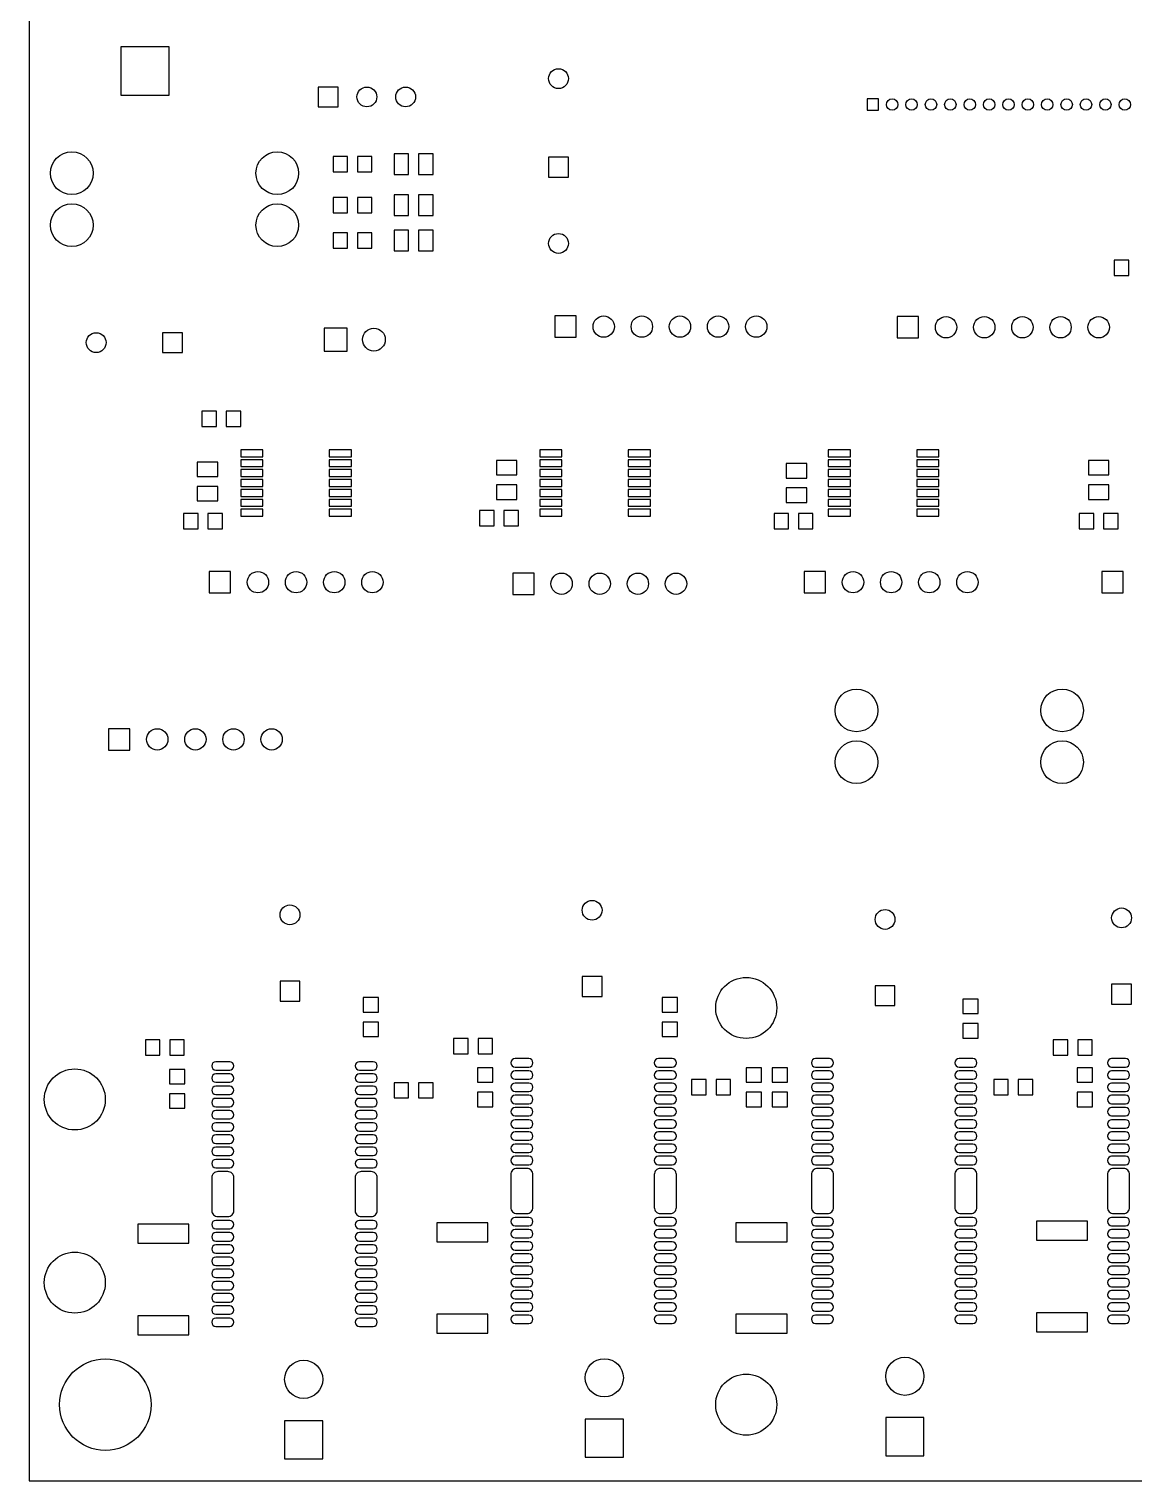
# Model space of a CAD drawing. Header units: millimetres. Extents: x 0 to 150, y 0 to 195.
# Drawn here: x 0 to 72.4, y 0 to 95.2 of the extents above; entities that cross this region are included whole.
import ezdxf

# ---------------------------------------------------------------- set-up
doc = ezdxf.new("R2010")
doc.units = ezdxf.units.MM

msp = doc.modelspace()

# ---------------------------------------------------------------- linework, layer by layer
at = {"color": 7, "linetype": 'Continuous', "lineweight": 25}
for p, q in [((0, 195), (0, 0)), ((6.025, 93.975), (6.025, 90.825)), ((9.175, 93.975), (6.025, 93.975)), ((9.175, 90.825), (9.175, 93.975)), ((18.95, 91.35), (18.95, 90.05)), ((20.25, 91.35), (18.95, 91.35)), ((20.25, 90.05), (20.25, 91.35)), ((6.025, 90.825), (9.175, 90.825)), ((54.925, 90.575), (54.925, 89.825)), ((55.675, 90.575), (54.925, 90.575)), ((55.675, 89.825), (55.675, 90.575)), ((18.95, 90.05), (20.25, 90.05)), ((54.925, 89.825), (55.675, 89.825)), ((19.925, 86.8), (19.925, 85.8)), ((20.875, 86.8), (19.925, 86.8)), ((20.875, 85.8), (20.875, 86.8)), ((21.525, 86.8), (21.525, 85.8)), ((22.475, 86.8), (21.525, 86.8)), ((22.475, 85.8), (22.475, 86.8)), ((23.925, 86.975), (23.925, 85.625)), ((24.875, 86.975), (23.925, 86.975)), ((24.875, 85.625), (24.875, 86.975)), ((25.525, 86.975), (25.525, 85.625)), ((26.475, 86.975), (25.525, 86.975)), ((26.475, 85.625), (26.475, 86.975)), ((34.05, 86.75), (34.05, 85.45)), ((35.35, 86.75), (34.05, 86.75)), ((35.35, 85.45), (35.35, 86.75)), ((19.925, 85.8), (20.875, 85.8)), ((21.525, 85.8), (22.475, 85.8)), ((23.925, 85.625), (24.875, 85.625)), ((25.525, 85.625), (26.475, 85.625)), ((34.05, 85.45), (35.35, 85.45)), ((19.925, 84.1), (19.925, 83.1)), ((20.875, 84.1), (19.925, 84.1)), ((20.875, 83.1), (20.875, 84.1)), ((21.525, 84.1), (21.525, 83.1)), ((22.475, 84.1), (21.525, 84.1)), ((22.475, 83.1), (22.475, 84.1)), ((23.925, 84.275), (23.925, 82.925)), ((24.875, 84.275), (23.925, 84.275)), ((24.875, 82.925), (24.875, 84.275)), ((25.525, 84.275), (25.525, 82.925)), ((26.475, 84.275), (25.525, 84.275)), ((26.475, 82.925), (26.475, 84.275)), ((19.925, 83.1), (20.875, 83.1)), ((21.525, 83.1), (22.475, 83.1)), ((23.925, 82.925), (24.875, 82.925)), ((25.525, 82.925), (26.475, 82.925)), ((23.925, 81.975), (23.925, 80.625)), ((24.875, 81.975), (23.925, 81.975)), ((24.875, 80.625), (24.875, 81.975)), ((25.525, 81.975), (25.525, 80.625)), ((26.475, 81.975), (25.525, 81.975)), ((26.475, 80.625), (26.475, 81.975)), ((19.925, 81.8), (19.925, 80.8)), ((20.875, 81.8), (19.925, 81.8)), ((20.875, 80.8), (20.875, 81.8)), ((21.525, 81.8), (21.525, 80.8)), ((22.475, 81.8), (21.525, 81.8)), ((22.475, 80.8), (22.475, 81.8)), ((19.925, 80.8), (20.875, 80.8)), ((21.525, 80.8), (22.475, 80.8)), ((23.925, 80.625), (24.875, 80.625)), ((25.525, 80.625), (26.475, 80.625)), ((71.125, 80), (71.125, 79)), ((72.075, 80), (71.125, 80)), ((72.075, 79), (72.075, 80)), ((71.125, 79), (72.075, 79)), ((34.46, 76.35), (34.46, 74.95)), ((35.86, 76.35), (34.46, 76.35)), ((35.86, 74.95), (35.86, 76.35)), ((56.9, 76.31), (56.9, 74.91)), ((58.3, 76.31), (56.9, 76.31)), ((58.3, 74.91), (58.3, 76.31)), ((10.05, 75.25), (8.75, 75.25)), ((8.75, 75.25), (8.75, 73.95)), ((10.05, 73.95), (10.05, 75.25)), ((19.35, 75.55), (19.35, 74.05)), ((20.85, 75.55), (19.35, 75.55)), ((20.85, 74.05), (20.85, 75.55)), ((34.46, 74.95), (35.86, 74.95)), ((56.9, 74.91), (58.3, 74.91)), ((8.75, 73.95), (10.05, 73.95)), ((19.35, 74.05), (20.85, 74.05)), ((11.325, 70.1), (11.325, 69.1)), ((12.275, 70.1), (11.325, 70.1)), ((12.275, 69.1), (12.275, 70.1)), ((12.925, 70.1), (12.925, 69.1)), ((13.875, 70.1), (12.925, 70.1)), ((13.875, 69.1), (13.875, 70.1)), ((11.325, 69.1), (12.275, 69.1)), ((12.925, 69.1), (13.875, 69.1)), ((15.325, 67.575), (13.875, 67.575)), ((13.875, 67.575), (13.875, 67.125)), ((15.325, 67.125), (15.325, 67.575)), ((21.125, 67.575), (19.675, 67.575)), ((19.675, 67.575), (19.675, 67.125)), ((21.125, 67.125), (21.125, 67.575)), ((34.925, 67.575), (33.475, 67.575)), ((33.475, 67.575), (33.475, 67.125)), ((34.925, 67.125), (34.925, 67.575)), ((40.725, 67.575), (39.275, 67.575)), ((39.275, 67.575), (39.275, 67.125)), ((40.725, 67.125), (40.725, 67.575)), ((53.825, 67.575), (52.375, 67.575)), ((52.375, 67.575), (52.375, 67.125)), ((53.825, 67.125), (53.825, 67.575)), ((59.625, 67.575), (58.175, 67.575)), ((58.175, 67.575), (58.175, 67.125)), ((59.625, 67.125), (59.625, 67.575)), ((11.025, 66.775), (11.025, 65.825)), ((12.375, 66.775), (11.025, 66.775)), ((12.375, 65.825), (12.375, 66.775)), ((13.875, 67.125), (15.325, 67.125)), ((15.325, 66.925), (13.875, 66.925)), ((13.875, 66.925), (13.875, 66.475)), ((15.325, 66.475), (15.325, 66.925)), ((19.675, 67.125), (21.125, 67.125)), ((21.125, 66.925), (19.675, 66.925)), ((19.675, 66.925), (19.675, 66.475)), ((21.125, 66.475), (21.125, 66.925)), ((30.625, 66.875), (30.625, 65.925)), ((31.975, 66.875), (30.625, 66.875)), ((31.975, 65.925), (31.975, 66.875)), ((33.475, 67.125), (34.925, 67.125)), ((34.925, 66.925), (33.475, 66.925)), ((33.475, 66.925), (33.475, 66.475)), ((34.925, 66.475), (34.925, 66.925)), ((39.275, 67.125), (40.725, 67.125)), ((40.725, 66.925), (39.275, 66.925)), ((39.275, 66.925), (39.275, 66.475)), ((40.725, 66.475), (40.725, 66.925)), ((49.625, 66.675), (49.625, 65.725)), ((50.975, 66.675), (49.625, 66.675)), ((50.975, 65.725), (50.975, 66.675)), ((52.375, 67.125), (53.825, 67.125)), ((53.825, 66.925), (52.375, 66.925)), ((52.375, 66.925), (52.375, 66.475)), ((53.825, 66.475), (53.825, 66.925)), ((58.175, 67.125), (59.625, 67.125)), ((59.625, 66.925), (58.175, 66.925)), ((58.175, 66.925), (58.175, 66.475)), ((59.625, 66.475), (59.625, 66.925)), ((69.425, 66.875), (69.425, 65.925)), ((70.775, 66.875), (69.425, 66.875)), ((70.775, 65.925), (70.775, 66.875)), ((11.025, 65.825), (12.375, 65.825)), ((13.875, 66.475), (15.325, 66.475)), ((15.325, 66.275), (13.875, 66.275)), ((13.875, 66.275), (13.875, 65.825)), ((13.875, 65.825), (15.325, 65.825)), ((15.325, 65.825), (15.325, 66.275)), ((19.675, 66.475), (21.125, 66.475)), ((21.125, 66.275), (19.675, 66.275)), ((19.675, 66.275), (19.675, 65.825)), ((19.675, 65.825), (21.125, 65.825)), ((21.125, 65.825), (21.125, 66.275)), ((30.625, 65.925), (31.975, 65.925)), ((33.475, 66.475), (34.925, 66.475)), ((34.925, 66.275), (33.475, 66.275)), ((33.475, 66.275), (33.475, 65.825)), ((33.475, 65.825), (34.925, 65.825)), ((34.925, 65.825), (34.925, 66.275)), ((39.275, 66.475), (40.725, 66.475)), ((40.725, 66.275), (39.275, 66.275)), ((39.275, 66.275), (39.275, 65.825)), ((39.275, 65.825), (40.725, 65.825)), ((40.725, 65.825), (40.725, 66.275)), ((49.625, 65.725), (50.975, 65.725)), ((52.375, 66.475), (53.825, 66.475)), ((53.825, 66.275), (52.375, 66.275)), ((52.375, 66.275), (52.375, 65.825)), ((52.375, 65.825), (53.825, 65.825)), ((53.825, 65.825), (53.825, 66.275)), ((58.175, 66.475), (59.625, 66.475)), ((59.625, 66.275), (58.175, 66.275)), ((58.175, 66.275), (58.175, 65.825)), ((58.175, 65.825), (59.625, 65.825)), ((59.625, 65.825), (59.625, 66.275)), ((69.425, 65.925), (70.775, 65.925)), ((11.025, 65.175), (11.025, 64.225)), ((12.375, 65.175), (11.025, 65.175)), ((12.375, 64.225), (12.375, 65.175)), ((15.325, 65.625), (13.875, 65.625)), ((13.875, 65.625), (13.875, 65.175)), ((13.875, 65.175), (15.325, 65.175)), ((15.325, 64.975), (13.875, 64.975)), ((13.875, 64.975), (13.875, 64.525)), ((15.325, 65.175), (15.325, 65.625)), ((15.325, 64.525), (15.325, 64.975)), ((21.125, 65.625), (19.675, 65.625)), ((19.675, 65.625), (19.675, 65.175)), ((19.675, 65.175), (21.125, 65.175)), ((21.125, 64.975), (19.675, 64.975)), ((19.675, 64.975), (19.675, 64.525)), ((21.125, 65.175), (21.125, 65.625)), ((21.125, 64.525), (21.125, 64.975)), ((30.625, 65.275), (30.625, 64.325)), ((31.975, 65.275), (30.625, 65.275)), ((31.975, 64.325), (31.975, 65.275)), ((34.925, 65.625), (33.475, 65.625)), ((33.475, 65.625), (33.475, 65.175)), ((33.475, 65.175), (34.925, 65.175)), ((34.925, 64.975), (33.475, 64.975)), ((33.475, 64.975), (33.475, 64.525)), ((34.925, 65.175), (34.925, 65.625)), ((34.925, 64.525), (34.925, 64.975)), ((40.725, 65.625), (39.275, 65.625)), ((39.275, 65.625), (39.275, 65.175)), ((39.275, 65.175), (40.725, 65.175)), ((40.725, 64.975), (39.275, 64.975)), ((39.275, 64.975), (39.275, 64.525)), ((40.725, 65.175), (40.725, 65.625)), ((40.725, 64.525), (40.725, 64.975)), ((49.625, 65.075), (49.625, 64.125)), ((50.975, 65.075), (49.625, 65.075)), ((50.975, 64.125), (50.975, 65.075)), ((53.825, 65.625), (52.375, 65.625)), ((52.375, 65.625), (52.375, 65.175)), ((52.375, 65.175), (53.825, 65.175)), ((53.825, 64.975), (52.375, 64.975)), ((52.375, 64.975), (52.375, 64.525)), ((53.825, 65.175), (53.825, 65.625)), ((53.825, 64.525), (53.825, 64.975)), ((59.625, 65.625), (58.175, 65.625)), ((58.175, 65.625), (58.175, 65.175)), ((58.175, 65.175), (59.625, 65.175)), ((59.625, 64.975), (58.175, 64.975)), ((58.175, 64.975), (58.175, 64.525)), ((59.625, 65.175), (59.625, 65.625)), ((59.625, 64.525), (59.625, 64.975)), ((69.425, 65.275), (69.425, 64.325)), ((70.775, 65.275), (69.425, 65.275)), ((70.775, 64.325), (70.775, 65.275)), ((11.025, 64.225), (12.375, 64.225)), ((13.875, 64.525), (15.325, 64.525)), ((15.325, 64.325), (13.875, 64.325)), ((13.875, 64.325), (13.875, 63.875)), ((13.875, 63.875), (15.325, 63.875)), ((15.325, 63.875), (15.325, 64.325)), ((19.675, 64.525), (21.125, 64.525)), ((21.125, 64.325), (19.675, 64.325)), ((19.675, 64.325), (19.675, 63.875)), ((19.675, 63.875), (21.125, 63.875)), ((21.125, 63.875), (21.125, 64.325)), ((30.625, 64.325), (31.975, 64.325)), ((33.475, 64.525), (34.925, 64.525)), ((34.925, 64.325), (33.475, 64.325)), ((33.475, 64.325), (33.475, 63.875)), ((33.475, 63.875), (34.925, 63.875)), ((34.925, 63.875), (34.925, 64.325)), ((39.275, 64.525), (40.725, 64.525)), ((40.725, 64.325), (39.275, 64.325)), ((39.275, 64.325), (39.275, 63.875)), ((39.275, 63.875), (40.725, 63.875)), ((40.725, 63.875), (40.725, 64.325)), ((49.625, 64.125), (50.975, 64.125)), ((52.375, 64.525), (53.825, 64.525)), ((53.825, 64.325), (52.375, 64.325)), ((52.375, 64.325), (52.375, 63.875)), ((52.375, 63.875), (53.825, 63.875)), ((53.825, 63.875), (53.825, 64.325)), ((58.175, 64.525), (59.625, 64.525)), ((59.625, 64.325), (58.175, 64.325)), ((58.175, 64.325), (58.175, 63.875)), ((58.175, 63.875), (59.625, 63.875)), ((59.625, 63.875), (59.625, 64.325)), ((69.425, 64.325), (70.775, 64.325)), ((10.125, 63.4), (10.125, 62.4)), ((11.075, 63.4), (10.125, 63.4)), ((11.075, 62.4), (11.075, 63.4)), ((11.725, 63.4), (11.725, 62.4)), ((12.675, 63.4), (11.725, 63.4)), ((12.675, 62.4), (12.675, 63.4)), ((15.325, 63.675), (13.875, 63.675)), ((13.875, 63.675), (13.875, 63.225)), ((13.875, 63.225), (15.325, 63.225)), ((15.325, 63.225), (15.325, 63.675)), ((21.125, 63.675), (19.675, 63.675)), ((19.675, 63.675), (19.675, 63.225)), ((19.675, 63.225), (21.125, 63.225)), ((21.125, 63.225), (21.125, 63.675)), ((29.525, 63.6), (29.525, 62.6)), ((30.475, 63.6), (29.525, 63.6)), ((30.475, 62.6), (30.475, 63.6)), ((31.125, 63.6), (31.125, 62.6)), ((32.075, 63.6), (31.125, 63.6)), ((32.075, 62.6), (32.075, 63.6)), ((34.925, 63.675), (33.475, 63.675)), ((33.475, 63.675), (33.475, 63.225)), ((33.475, 63.225), (34.925, 63.225)), ((34.925, 63.225), (34.925, 63.675)), ((40.725, 63.675), (39.275, 63.675)), ((39.275, 63.675), (39.275, 63.225)), ((39.275, 63.225), (40.725, 63.225)), ((40.725, 63.225), (40.725, 63.675)), ((48.825, 63.4), (48.825, 62.4)), ((49.775, 63.4), (48.825, 63.4)), ((49.775, 62.4), (49.775, 63.4)), ((50.425, 63.4), (50.425, 62.4)), ((51.375, 63.4), (50.425, 63.4)), ((51.375, 62.4), (51.375, 63.4)), ((53.825, 63.675), (52.375, 63.675)), ((52.375, 63.675), (52.375, 63.225)), ((52.375, 63.225), (53.825, 63.225)), ((53.825, 63.225), (53.825, 63.675)), ((59.625, 63.675), (58.175, 63.675)), ((58.175, 63.675), (58.175, 63.225)), ((58.175, 63.225), (59.625, 63.225)), ((59.625, 63.225), (59.625, 63.675)), ((68.825, 63.4), (68.825, 62.4)), ((69.775, 63.4), (68.825, 63.4)), ((69.775, 62.4), (69.775, 63.4)), ((70.425, 63.4), (70.425, 62.4)), ((71.375, 63.4), (70.425, 63.4)), ((71.375, 62.4), (71.375, 63.4)), ((10.125, 62.4), (11.075, 62.4)), ((11.725, 62.4), (12.675, 62.4)), ((29.525, 62.6), (30.475, 62.6)), ((31.125, 62.6), (32.075, 62.6)), ((48.825, 62.4), (49.775, 62.4)), ((50.425, 62.4), (51.375, 62.4)), ((68.825, 62.4), (69.775, 62.4)), ((70.425, 62.4), (71.375, 62.4)), ((11.8, 59.6), (11.8, 58.2)), ((13.2, 59.6), (11.8, 59.6)), ((13.2, 58.2), (13.2, 59.6)), ((31.7, 59.5), (31.7, 58.1)), ((33.1, 59.5), (31.7, 59.5)), ((33.1, 58.1), (33.1, 59.5)), ((50.8, 59.6), (50.8, 58.2)), ((52.2, 59.6), (50.8, 59.6)), ((52.2, 58.2), (52.2, 59.6)), ((70.3, 59.6), (70.3, 58.2)), ((71.7, 59.6), (70.3, 59.6)), ((71.7, 58.2), (71.7, 59.6)), ((11.8, 58.2), (13.2, 58.2)), ((31.7, 58.1), (33.1, 58.1)), ((50.8, 58.2), (52.2, 58.2)), ((70.3, 58.2), (71.7, 58.2)), ((5.2, 49.3), (5.2, 47.9)), ((6.6, 49.3), (5.2, 49.3)), ((6.6, 47.9), (6.6, 49.3)), ((5.2, 47.9), (6.6, 47.9)), ((16.45, 32.75), (16.45, 31.45)), ((17.75, 32.75), (16.45, 32.75)), ((17.75, 31.45), (17.75, 32.75)), ((36.25, 33.05), (36.25, 31.75)), ((37.55, 33.05), (36.25, 33.05)), ((37.55, 31.75), (37.55, 33.05)), ((55.45, 32.45), (55.45, 31.15)), ((56.75, 32.45), (55.45, 32.45)), ((56.75, 31.15), (56.75, 32.45)), ((70.95, 32.55), (70.95, 31.25)), ((72.25, 32.55), (70.95, 32.55)), ((72.25, 31.25), (72.25, 32.55)), ((16.45, 31.45), (17.75, 31.45)), ((21.9, 31.675), (21.9, 30.725)), ((22.9, 31.675), (21.9, 31.675)), ((22.9, 30.725), (22.9, 31.675)), ((36.25, 31.75), (37.55, 31.75)), ((41.5, 31.675), (41.5, 30.725)), ((42.5, 31.675), (41.5, 31.675)), ((42.5, 30.725), (42.5, 31.675)), ((61.2, 31.575), (61.2, 30.625)), ((62.2, 31.575), (61.2, 31.575)), ((62.2, 30.625), (62.2, 31.575)), ((21.9, 30.725), (22.9, 30.725)), ((41.5, 30.725), (42.5, 30.725)), ((55.45, 31.15), (56.75, 31.15)), ((61.2, 30.625), (62.2, 30.625)), ((70.95, 31.25), (72.25, 31.25)), ((21.9, 30.075), (21.9, 29.125)), ((22.9, 30.075), (21.9, 30.075)), ((22.9, 29.125), (22.9, 30.075)), ((41.5, 30.075), (41.5, 29.125)), ((42.5, 30.075), (41.5, 30.075)), ((42.5, 29.125), (42.5, 30.075)), ((61.2, 29.975), (61.2, 29.025)), ((62.2, 29.975), (61.2, 29.975)), ((62.2, 29.025), (62.2, 29.975)), ((7.625, 28.9), (7.625, 27.9)), ((8.575, 28.9), (7.625, 28.9)), ((8.575, 27.9), (8.575, 28.9)), ((9.225, 28.9), (9.225, 27.9)), ((10.175, 28.9), (9.225, 28.9)), ((10.175, 27.9), (10.175, 28.9)), ((21.9, 29.125), (22.9, 29.125)), ((27.825, 29), (27.825, 28)), ((28.775, 29), (27.825, 29)), ((28.775, 28), (28.775, 29)), ((29.425, 29), (29.425, 28)), ((30.375, 29), (29.425, 29)), ((30.375, 28), (30.375, 29)), ((41.5, 29.125), (42.5, 29.125)), ((61.2, 29.025), (62.2, 29.025)), ((67.125, 28.9), (67.125, 27.9)), ((68.075, 28.9), (67.125, 28.9)), ((68.075, 27.9), (68.075, 28.9)), ((68.725, 28.9), (68.725, 27.9)), ((69.675, 28.9), (68.725, 28.9)), ((69.675, 27.9), (69.675, 28.9)), ((7.625, 27.9), (8.575, 27.9)), ((9.225, 27.9), (10.175, 27.9)), ((27.825, 28), (28.775, 28)), ((29.425, 28), (30.375, 28)), ((32.75, 27.675), (31.85, 27.675)), ((42.15, 27.675), (41.25, 27.675)), ((52.45, 27.675), (51.55, 27.675)), ((61.85, 27.675), (60.95, 27.675)), ((67.125, 27.9), (68.075, 27.9)), ((68.725, 27.9), (69.675, 27.9)), ((71.85, 27.675), (70.95, 27.675)), ((9.2, 26.975), (9.2, 26.025)), ((10.2, 26.975), (9.2, 26.975)), ((10.2, 26.025), (10.2, 26.975)), ((13.15, 27.475), (12.25, 27.475)), ((12.25, 26.925), (13.15, 26.925)), ((13.15, 26.675), (12.25, 26.675)), ((22.55, 27.475), (21.65, 27.475)), ((21.65, 26.925), (22.55, 26.925)), ((22.55, 26.675), (21.65, 26.675)), ((29.4, 27.075), (29.4, 26.125)), ((30.4, 27.075), (29.4, 27.075)), ((30.4, 26.125), (30.4, 27.075)), ((31.85, 27.125), (32.75, 27.125)), ((32.75, 26.875), (31.85, 26.875)), ((41.25, 27.125), (42.15, 27.125)), ((42.15, 26.875), (41.25, 26.875)), ((48, 27.075), (47, 27.075)), ((47, 27.075), (47, 26.125)), ((48, 26.125), (48, 27.075)), ((48.7, 27.075), (48.7, 26.125)), ((49.7, 27.075), (48.7, 27.075)), ((49.7, 26.125), (49.7, 27.075)), ((51.55, 27.125), (52.45, 27.125)), ((52.45, 26.875), (51.55, 26.875)), ((60.95, 27.125), (61.85, 27.125)), ((61.85, 26.875), (60.95, 26.875)), ((68.7, 27.075), (68.7, 26.125)), ((69.7, 27.075), (68.7, 27.075)), ((69.7, 26.125), (69.7, 27.075)), ((70.95, 27.125), (71.85, 27.125)), ((71.85, 26.875), (70.95, 26.875)), ((9.2, 26.025), (10.2, 26.025)), ((12.25, 26.125), (13.15, 26.125)), ((13.15, 25.875), (12.25, 25.875)), ((21.65, 26.125), (22.55, 26.125)), ((22.55, 25.875), (21.65, 25.875)), ((23.925, 26.1), (23.925, 25.1)), ((24.875, 26.1), (23.925, 26.1)), ((24.875, 25.1), (24.875, 26.1)), ((25.525, 26.1), (25.525, 25.1)), ((26.475, 26.1), (25.525, 26.1)), ((26.475, 25.1), (26.475, 26.1)), ((29.4, 26.125), (30.4, 26.125)), ((31.85, 26.325), (32.75, 26.325)), ((32.75, 26.075), (31.85, 26.075)), ((41.25, 26.325), (42.15, 26.325)), ((42.15, 26.075), (41.25, 26.075)), ((43.425, 26.3), (43.425, 25.3)), ((44.375, 26.3), (43.425, 26.3)), ((44.375, 25.3), (44.375, 26.3)), ((45.025, 26.3), (45.025, 25.3)), ((45.975, 26.3), (45.025, 26.3)), ((45.975, 25.3), (45.975, 26.3)), ((47, 26.125), (48, 26.125)), ((48.7, 26.125), (49.7, 26.125)), ((51.55, 26.325), (52.45, 26.325)), ((52.45, 26.075), (51.55, 26.075)), ((60.95, 26.325), (61.85, 26.325)), ((61.85, 26.075), (60.95, 26.075)), ((63.225, 26.3), (63.225, 25.3)), ((64.175, 26.3), (63.225, 26.3)), ((64.175, 25.3), (64.175, 26.3)), ((64.825, 26.3), (64.825, 25.3)), ((65.775, 26.3), (64.825, 26.3)), ((65.775, 25.3), (65.775, 26.3)), ((68.7, 26.125), (69.7, 26.125)), ((70.95, 26.325), (71.85, 26.325)), ((71.85, 26.075), (70.95, 26.075)), ((9.2, 25.375), (9.2, 24.425)), ((10.2, 25.375), (9.2, 25.375)), ((10.2, 24.425), (10.2, 25.375)), ((12.25, 25.325), (13.15, 25.325)), ((13.15, 25.075), (12.25, 25.075)), ((21.65, 25.325), (22.55, 25.325)), ((22.55, 25.075), (21.65, 25.075)), ((23.925, 25.1), (24.875, 25.1)), ((25.525, 25.1), (26.475, 25.1)), ((29.4, 25.475), (29.4, 24.525)), ((30.4, 25.475), (29.4, 25.475)), ((30.4, 24.525), (30.4, 25.475)), ((31.85, 25.525), (32.75, 25.525)), ((32.75, 25.275), (31.85, 25.275)), ((41.25, 25.525), (42.15, 25.525)), ((42.15, 25.275), (41.25, 25.275)), ((43.425, 25.3), (44.375, 25.3)), ((45.025, 25.3), (45.975, 25.3)), ((48, 25.475), (47, 25.475)), ((47, 25.475), (47, 24.525)), ((48, 24.525), (48, 25.475)), ((48.7, 25.475), (48.7, 24.525)), ((49.7, 25.475), (48.7, 25.475)), ((49.7, 24.525), (49.7, 25.475)), ((51.55, 25.525), (52.45, 25.525)), ((52.45, 25.275), (51.55, 25.275)), ((60.95, 25.525), (61.85, 25.525)), ((61.85, 25.275), (60.95, 25.275)), ((63.225, 25.3), (64.175, 25.3)), ((64.825, 25.3), (65.775, 25.3)), ((68.7, 25.475), (68.7, 24.525)), ((69.7, 25.475), (68.7, 25.475)), ((69.7, 24.525), (69.7, 25.475)), ((70.95, 25.525), (71.85, 25.525)), ((71.85, 25.275), (70.95, 25.275)), ((9.2, 24.425), (10.2, 24.425)), ((12.25, 24.525), (13.15, 24.525)), ((13.15, 24.275), (12.25, 24.275)), ((21.65, 24.525), (22.55, 24.525)), ((22.55, 24.275), (21.65, 24.275)), ((29.4, 24.525), (30.4, 24.525)), ((31.85, 24.725), (32.75, 24.725)), ((32.75, 24.475), (31.85, 24.475)), ((31.85, 23.925), (32.75, 23.925)), ((41.25, 24.725), (42.15, 24.725)), ((42.15, 24.475), (41.25, 24.475)), ((41.25, 23.925), (42.15, 23.925)), ((47, 24.525), (48, 24.525)), ((48.7, 24.525), (49.7, 24.525)), ((51.55, 24.725), (52.45, 24.725)), ((52.45, 24.475), (51.55, 24.475)), ((51.55, 23.925), (52.45, 23.925)), ((60.95, 24.725), (61.85, 24.725)), ((61.85, 24.475), (60.95, 24.475)), ((60.95, 23.925), (61.85, 23.925)), ((68.7, 24.525), (69.7, 24.525)), ((70.95, 24.725), (71.85, 24.725)), ((71.85, 24.475), (70.95, 24.475)), ((70.95, 23.925), (71.85, 23.925)), ((12.25, 23.725), (13.15, 23.725)), ((13.15, 23.475), (12.25, 23.475)), ((12.25, 22.925), (13.15, 22.925)), ((21.65, 23.725), (22.55, 23.725)), ((22.55, 23.475), (21.65, 23.475)), ((21.65, 22.925), (22.55, 22.925)), ((32.75, 23.675), (31.85, 23.675)), ((31.85, 23.125), (32.75, 23.125)), ((32.75, 22.875), (31.85, 22.875)), ((42.15, 23.675), (41.25, 23.675)), ((41.25, 23.125), (42.15, 23.125)), ((42.15, 22.875), (41.25, 22.875)), ((52.45, 23.675), (51.55, 23.675)), ((51.55, 23.125), (52.45, 23.125)), ((52.45, 22.875), (51.55, 22.875)), ((61.85, 23.675), (60.95, 23.675)), ((60.95, 23.125), (61.85, 23.125)), ((61.85, 22.875), (60.95, 22.875)), ((71.85, 23.675), (70.95, 23.675)), ((70.95, 23.125), (71.85, 23.125)), ((71.85, 22.875), (70.95, 22.875)), ((13.15, 22.675), (12.25, 22.675)), ((12.25, 22.125), (13.15, 22.125)), ((22.55, 22.675), (21.65, 22.675)), ((21.65, 22.125), (22.55, 22.125)), ((31.85, 22.325), (32.75, 22.325)), ((32.75, 22.075), (31.85, 22.075)), ((41.25, 22.325), (42.15, 22.325)), ((42.15, 22.075), (41.25, 22.075)), ((51.55, 22.325), (52.45, 22.325)), ((52.45, 22.075), (51.55, 22.075)), ((60.95, 22.325), (61.85, 22.325)), ((61.85, 22.075), (60.95, 22.075)), ((70.95, 22.325), (71.85, 22.325)), ((71.85, 22.075), (70.95, 22.075)), ((13.15, 21.875), (12.25, 21.875)), ((12.25, 21.325), (13.15, 21.325)), ((13.15, 21.075), (12.25, 21.075)), ((22.55, 21.875), (21.65, 21.875)), ((21.65, 21.325), (22.55, 21.325)), ((22.55, 21.075), (21.65, 21.075)), ((31.85, 21.525), (32.75, 21.525)), ((32.75, 21.275), (31.85, 21.275)), ((41.25, 21.525), (42.15, 21.525)), ((42.15, 21.275), (41.25, 21.275)), ((51.55, 21.525), (52.45, 21.525)), ((52.45, 21.275), (51.55, 21.275)), ((60.95, 21.525), (61.85, 21.525)), ((61.85, 21.275), (60.95, 21.275)), ((70.95, 21.525), (71.85, 21.525)), ((71.85, 21.275), (70.95, 21.275)), ((12.25, 20.525), (13.15, 20.525)), ((13.025, 20.275), (12.375, 20.275)), ((21.65, 20.525), (22.55, 20.525)), ((22.425, 20.275), (21.775, 20.275)), ((31.575, 20.075), (31.575, 17.925)), ((31.85, 20.725), (32.75, 20.725)), ((32.625, 20.475), (31.975, 20.475)), ((33.025, 17.925), (33.025, 20.075)), ((40.975, 20.075), (40.975, 17.925)), ((41.25, 20.725), (42.15, 20.725)), ((42.025, 20.475), (41.375, 20.475)), ((42.425, 17.925), (42.425, 20.075)), ((51.275, 20.075), (51.275, 17.925)), ((51.55, 20.725), (52.45, 20.725)), ((52.325, 20.475), (51.675, 20.475)), ((52.725, 17.925), (52.725, 20.075)), ((60.675, 20.075), (60.675, 17.925)), ((60.95, 20.725), (61.85, 20.725)), ((61.725, 20.475), (61.075, 20.475)), ((62.125, 17.925), (62.125, 20.075)), ((70.675, 20.075), (70.675, 17.925)), ((70.95, 20.725), (71.85, 20.725)), ((71.725, 20.475), (71.075, 20.475)), ((72.125, 17.925), (72.125, 20.075)), ((11.975, 19.875), (11.975, 17.725)), ((13.425, 17.725), (13.425, 19.875)), ((21.375, 19.875), (21.375, 17.725)), ((22.825, 17.725), (22.825, 19.875)), ((12.375, 17.325), (13.025, 17.325)), ((21.775, 17.325), (22.425, 17.325)), ((32.75, 17.275), (31.85, 17.275)), ((31.975, 17.525), (32.625, 17.525)), ((42.15, 17.275), (41.25, 17.275)), ((41.375, 17.525), (42.025, 17.525)), ((52.45, 17.275), (51.55, 17.275)), ((51.675, 17.525), (52.325, 17.525)), ((61.85, 17.275), (60.95, 17.275)), ((61.075, 17.525), (61.725, 17.525)), ((71.85, 17.275), (70.95, 17.275)), ((71.075, 17.525), (71.725, 17.525)), ((7.125, 16.825), (7.125, 15.575)), ((10.475, 16.825), (7.125, 16.825)), ((10.475, 15.575), (10.475, 16.825)), ((13.15, 17.075), (12.25, 17.075)), ((12.25, 16.525), (13.15, 16.525)), ((13.15, 16.275), (12.25, 16.275)), ((22.55, 17.075), (21.65, 17.075)), ((21.65, 16.525), (22.55, 16.525)), ((22.55, 16.275), (21.65, 16.275)), ((26.725, 16.925), (26.725, 15.675)), ((30.075, 16.925), (26.725, 16.925)), ((30.075, 15.675), (30.075, 16.925)), ((31.85, 16.725), (32.75, 16.725)), ((32.75, 16.475), (31.85, 16.475)), ((41.25, 16.725), (42.15, 16.725)), ((42.15, 16.475), (41.25, 16.475)), ((46.325, 16.925), (46.325, 15.675)), ((49.675, 16.925), (46.325, 16.925)), ((49.675, 15.675), (49.675, 16.925)), ((51.55, 16.725), (52.45, 16.725)), ((52.45, 16.475), (51.55, 16.475)), ((60.95, 16.725), (61.85, 16.725)), ((61.85, 16.475), (60.95, 16.475)), ((66.025, 17.025), (66.025, 15.775)), ((69.375, 17.025), (66.025, 17.025)), ((69.375, 15.775), (69.375, 17.025)), ((70.95, 16.725), (71.85, 16.725)), ((71.85, 16.475), (70.95, 16.475)), ((7.125, 15.575), (10.475, 15.575)), ((12.25, 15.725), (13.15, 15.725)), ((13.15, 15.475), (12.25, 15.475)), ((21.65, 15.725), (22.55, 15.725)), ((22.55, 15.475), (21.65, 15.475)), ((26.725, 15.675), (30.075, 15.675)), ((31.85, 15.925), (32.75, 15.925)), ((32.75, 15.675), (31.85, 15.675)), ((41.25, 15.925), (42.15, 15.925)), ((42.15, 15.675), (41.25, 15.675)), ((46.325, 15.675), (49.675, 15.675)), ((51.55, 15.925), (52.45, 15.925)), ((52.45, 15.675), (51.55, 15.675)), ((60.95, 15.925), (61.85, 15.925)), ((61.85, 15.675), (60.95, 15.675)), ((66.025, 15.775), (69.375, 15.775)), ((70.95, 15.925), (71.85, 15.925)), ((71.85, 15.675), (70.95, 15.675)), ((12.25, 14.925), (13.15, 14.925)), ((13.15, 14.675), (12.25, 14.675)), ((21.65, 14.925), (22.55, 14.925)), ((22.55, 14.675), (21.65, 14.675)), ((31.85, 15.125), (32.75, 15.125)), ((32.75, 14.875), (31.85, 14.875)), ((31.85, 14.325), (32.75, 14.325)), ((41.25, 15.125), (42.15, 15.125)), ((42.15, 14.875), (41.25, 14.875)), ((41.25, 14.325), (42.15, 14.325)), ((51.55, 15.125), (52.45, 15.125)), ((52.45, 14.875), (51.55, 14.875)), ((51.55, 14.325), (52.45, 14.325)), ((60.95, 15.125), (61.85, 15.125)), ((61.85, 14.875), (60.95, 14.875)), ((60.95, 14.325), (61.85, 14.325)), ((70.95, 15.125), (71.85, 15.125)), ((71.85, 14.875), (70.95, 14.875)), ((70.95, 14.325), (71.85, 14.325)), ((12.25, 14.125), (13.15, 14.125)), ((13.15, 13.875), (12.25, 13.875)), ((12.25, 13.325), (13.15, 13.325)), ((21.65, 14.125), (22.55, 14.125)), ((22.55, 13.875), (21.65, 13.875)), ((21.65, 13.325), (22.55, 13.325)), ((32.75, 14.075), (31.85, 14.075)), ((31.85, 13.525), (32.75, 13.525)), ((42.15, 14.075), (41.25, 14.075)), ((41.25, 13.525), (42.15, 13.525)), ((52.45, 14.075), (51.55, 14.075)), ((51.55, 13.525), (52.45, 13.525)), ((61.85, 14.075), (60.95, 14.075)), ((60.95, 13.525), (61.85, 13.525)), ((71.85, 14.075), (70.95, 14.075)), ((70.95, 13.525), (71.85, 13.525)), ((13.15, 13.075), (12.25, 13.075)), ((12.25, 12.525), (13.15, 12.525)), ((22.55, 13.075), (21.65, 13.075)), ((21.65, 12.525), (22.55, 12.525)), ((32.75, 13.275), (31.85, 13.275)), ((31.85, 12.725), (32.75, 12.725)), ((32.75, 12.475), (31.85, 12.475)), ((42.15, 13.275), (41.25, 13.275)), ((41.25, 12.725), (42.15, 12.725)), ((42.15, 12.475), (41.25, 12.475)), ((52.45, 13.275), (51.55, 13.275)), ((51.55, 12.725), (52.45, 12.725)), ((52.45, 12.475), (51.55, 12.475)), ((61.85, 13.275), (60.95, 13.275)), ((60.95, 12.725), (61.85, 12.725)), ((61.85, 12.475), (60.95, 12.475)), ((71.85, 13.275), (70.95, 13.275)), ((70.95, 12.725), (71.85, 12.725)), ((71.85, 12.475), (70.95, 12.475)), ((13.15, 12.275), (12.25, 12.275)), ((12.25, 11.725), (13.15, 11.725)), ((13.15, 11.475), (12.25, 11.475)), ((22.55, 12.275), (21.65, 12.275)), ((21.65, 11.725), (22.55, 11.725)), ((22.55, 11.475), (21.65, 11.475)), ((31.85, 11.925), (32.75, 11.925)), ((32.75, 11.675), (31.85, 11.675)), ((41.25, 11.925), (42.15, 11.925)), ((42.15, 11.675), (41.25, 11.675)), ((51.55, 11.925), (52.45, 11.925)), ((52.45, 11.675), (51.55, 11.675)), ((60.95, 11.925), (61.85, 11.925)), ((61.85, 11.675), (60.95, 11.675)), ((70.95, 11.925), (71.85, 11.925)), ((71.85, 11.675), (70.95, 11.675)), ((7.125, 10.825), (7.125, 9.575)), ((10.475, 10.825), (7.125, 10.825)), ((10.475, 9.575), (10.475, 10.825)), ((12.25, 10.925), (13.15, 10.925)), ((13.15, 10.675), (12.25, 10.675)), ((21.65, 10.925), (22.55, 10.925)), ((22.55, 10.675), (21.65, 10.675)), ((26.725, 10.925), (26.725, 9.675)), ((30.075, 10.925), (26.725, 10.925)), ((30.075, 9.675), (30.075, 10.925)), ((31.85, 11.125), (32.75, 11.125)), ((32.75, 10.875), (31.85, 10.875)), ((41.25, 11.125), (42.15, 11.125)), ((42.15, 10.875), (41.25, 10.875)), ((46.325, 10.925), (46.325, 9.675)), ((49.675, 10.925), (46.325, 10.925)), ((49.675, 9.675), (49.675, 10.925)), ((51.55, 11.125), (52.45, 11.125)), ((52.45, 10.875), (51.55, 10.875)), ((60.95, 11.125), (61.85, 11.125)), ((61.85, 10.875), (60.95, 10.875)), ((66.025, 11.025), (66.025, 9.775)), ((69.375, 11.025), (66.025, 11.025)), ((69.375, 9.775), (69.375, 11.025)), ((70.95, 11.125), (71.85, 11.125)), ((71.85, 10.875), (70.95, 10.875)), ((7.125, 9.575), (10.475, 9.575)), ((12.25, 10.125), (13.15, 10.125)), ((21.65, 10.125), (22.55, 10.125)), ((26.725, 9.675), (30.075, 9.675)), ((31.85, 10.325), (32.75, 10.325)), ((41.25, 10.325), (42.15, 10.325)), ((46.325, 9.675), (49.675, 9.675)), ((51.55, 10.325), (52.45, 10.325)), ((60.95, 10.325), (61.85, 10.325)), ((66.025, 9.775), (69.375, 9.775)), ((70.95, 10.325), (71.85, 10.325)), ((16.75, 3.95), (16.75, 1.45)), ((19.25, 3.95), (16.75, 3.95)), ((19.25, 1.45), (19.25, 3.95)), ((36.45, 4.05), (36.45, 1.55)), ((38.95, 4.05), (36.45, 4.05)), ((38.95, 1.55), (38.95, 4.05)), ((56.15, 4.15), (56.15, 1.65)), ((58.65, 4.15), (56.15, 4.15)), ((58.65, 1.65), (58.65, 4.15)), ((16.75, 1.45), (19.25, 1.45)), ((36.45, 1.55), (38.95, 1.55)), ((56.15, 1.65), (58.65, 1.65)), ((0, 0), (150, 0))]:
    msp.add_line(p, q, dxfattribs=at)
for centre, radius in [((34.7, 91.9), 0.65), ((22.14, 90.7), 0.65), ((24.68, 90.7), 0.65), ((56.57, 90.2), 0.375), ((57.84, 90.2), 0.375), ((59.11, 90.2), 0.375), ((60.38, 90.2), 0.375), ((61.65, 90.2), 0.375), ((62.92, 90.2), 0.375), ((64.19, 90.2), 0.375), ((65.46, 90.2), 0.375), ((66.73, 90.2), 0.375), ((68, 90.2), 0.375), ((69.27, 90.2), 0.375), ((70.54, 90.2), 0.375), ((71.81, 90.2), 0.375), ((2.8, 85.7), 1.4), ((16.27, 85.7), 1.4), ((2.8, 82.3), 1.4), ((16.27, 82.3), 1.4), ((34.7, 81.1), 0.65), ((37.66, 75.65), 0.7), ((40.16, 75.65), 0.7), ((42.66, 75.65), 0.7), ((45.16, 75.65), 0.7), ((47.66, 75.65), 0.7), ((60.1, 75.61), 0.7), ((62.6, 75.61), 0.7), ((65.1, 75.61), 0.7), ((67.6, 75.61), 0.7), ((70.1, 75.61), 0.7), ((4.4, 74.6), 0.65), ((22.6, 74.8), 0.75), ((15, 58.9), 0.7), ((17.5, 58.9), 0.7), ((20, 58.9), 0.7), ((22.5, 58.9), 0.7), ((34.9, 58.8), 0.7), ((37.4, 58.8), 0.7), ((39.9, 58.8), 0.7), ((42.4, 58.8), 0.7), ((54, 58.9), 0.7), ((56.5, 58.9), 0.7), ((59, 58.9), 0.7), ((61.5, 58.9), 0.7), ((54.23, 50.5), 1.4), ((67.7, 50.5), 1.4), ((8.4, 48.6), 0.7), ((10.9, 48.6), 0.7), ((13.4, 48.6), 0.7), ((15.9, 48.6), 0.7), ((54.23, 47.1), 1.4), ((67.7, 47.1), 1.4), ((17.1, 37.1), 0.65), ((36.9, 37.4), 0.65), ((56.1, 36.8), 0.65), ((71.6, 36.9), 0.65), ((47, 31), 2), ((3, 25), 2), ((3, 13), 2), ((5, 5), 3), ((18, 6.66), 1.25), ((37.7, 6.76), 1.25), ((57.4, 6.86), 1.25), ((47, 5), 2)]:
    msp.add_circle(centre, radius, dxfattribs=at)
for centre, radius, start, end in [((31.85, 27.4), 0.275, 90, 270), ((32.75, 27.4), 0.275, 270, 90), ((41.25, 27.4), 0.275, 90, 270), ((42.15, 27.4), 0.275, 270, 90), ((51.55, 27.4), 0.275, 90, 270), ((52.45, 27.4), 0.275, 270, 90), ((60.95, 27.4), 0.275, 90, 270), ((61.85, 27.4), 0.275, 270, 90), ((70.95, 27.4), 0.275, 90, 270), ((71.85, 27.4), 0.275, 270, 90), ((12.25, 27.2), 0.275, 90, 270), ((12.25, 26.4), 0.275, 90, 270), ((13.15, 27.2), 0.275, 270, 90), ((13.15, 26.4), 0.275, 270, 90), ((21.65, 27.2), 0.275, 90, 270), ((21.65, 26.4), 0.275, 90, 270), ((22.55, 27.2), 0.275, 270, 90), ((22.55, 26.4), 0.275, 270, 90), ((31.85, 26.6), 0.275, 90, 270), ((32.75, 26.6), 0.275, 270, 90), ((41.25, 26.6), 0.275, 90, 270), ((42.15, 26.6), 0.275, 270, 90), ((51.55, 26.6), 0.275, 90, 270), ((52.45, 26.6), 0.275, 270, 90), ((60.95, 26.6), 0.275, 90, 270), ((61.85, 26.6), 0.275, 270, 90), ((70.95, 26.6), 0.275, 90, 270), ((71.85, 26.6), 0.275, 270, 90), ((12.25, 25.6), 0.275, 90, 270), ((13.15, 25.6), 0.275, 270, 90), ((21.65, 25.6), 0.275, 90, 270), ((22.55, 25.6), 0.275, 270, 90), ((31.85, 25.8), 0.275, 90, 270), ((32.75, 25.8), 0.275, 270, 90), ((41.25, 25.8), 0.275, 90, 270), ((42.15, 25.8), 0.275, 270, 90), ((51.55, 25.8), 0.275, 90, 270), ((52.45, 25.8), 0.275, 270, 90), ((60.95, 25.8), 0.275, 90, 270), ((61.85, 25.8), 0.275, 270, 90), ((70.95, 25.8), 0.275, 90, 270), ((71.85, 25.8), 0.275, 270, 90), ((12.25, 24.8), 0.275, 90, 270), ((13.15, 24.8), 0.275, 270, 90), ((21.65, 24.8), 0.275, 90, 270), ((22.55, 24.8), 0.275, 270, 90), ((31.85, 25), 0.275, 90, 270), ((32.75, 25), 0.275, 270, 90), ((41.25, 25), 0.275, 90, 270), ((42.15, 25), 0.275, 270, 90), ((51.55, 25), 0.275, 90, 270), ((52.45, 25), 0.275, 270, 90), ((60.95, 25), 0.275, 90, 270), ((61.85, 25), 0.275, 270, 90), ((70.95, 25), 0.275, 90, 270), ((71.85, 25), 0.275, 270, 90), ((12.25, 24), 0.275, 90, 270), ((13.15, 24), 0.275, 270, 90), ((21.65, 24), 0.275, 90, 270), ((22.55, 24), 0.275, 270, 90), ((31.85, 24.2), 0.275, 90, 270), ((32.75, 24.2), 0.275, 270, 90), ((41.25, 24.2), 0.275, 90, 270), ((42.15, 24.2), 0.275, 270, 90), ((51.55, 24.2), 0.275, 90, 270), ((52.45, 24.2), 0.275, 270, 90), ((60.95, 24.2), 0.275, 90, 270), ((61.85, 24.2), 0.275, 270, 90), ((70.95, 24.2), 0.275, 90, 270), ((71.85, 24.2), 0.275, 270, 90), ((12.25, 23.2), 0.275, 90, 270), ((13.15, 23.2), 0.275, 270, 90), ((21.65, 23.2), 0.275, 90, 270), ((22.55, 23.2), 0.275, 270, 90), ((31.85, 23.4), 0.275, 90, 270), ((31.85, 22.6), 0.275, 90, 270), ((32.75, 23.4), 0.275, 270, 90), ((32.75, 22.6), 0.275, 270, 90), ((41.25, 23.4), 0.275, 90, 270), ((41.25, 22.6), 0.275, 90, 270), ((42.15, 23.4), 0.275, 270, 90), ((42.15, 22.6), 0.275, 270, 90), ((51.55, 23.4), 0.275, 90, 270), ((51.55, 22.6), 0.275, 90, 270), ((52.45, 23.4), 0.275, 270, 90), ((52.45, 22.6), 0.275, 270, 90), ((60.95, 23.4), 0.275, 90, 270), ((60.95, 22.6), 0.275, 90, 270), ((61.85, 23.4), 0.275, 270, 90), ((61.85, 22.6), 0.275, 270, 90), ((70.95, 23.4), 0.275, 90, 270), ((70.95, 22.6), 0.275, 90, 270), ((71.85, 23.4), 0.275, 270, 90), ((71.85, 22.6), 0.275, 270, 90), ((12.25, 22.4), 0.275, 90, 270), ((13.15, 22.4), 0.275, 270, 90), ((21.65, 22.4), 0.275, 90, 270), ((22.55, 22.4), 0.275, 270, 90), ((31.85, 21.8), 0.275, 90, 270), ((32.75, 21.8), 0.275, 270, 90), ((41.25, 21.8), 0.275, 90, 270), ((42.15, 21.8), 0.275, 270, 90), ((51.55, 21.8), 0.275, 90, 270), ((52.45, 21.8), 0.275, 270, 90), ((60.95, 21.8), 0.275, 90, 270), ((61.85, 21.8), 0.275, 270, 90), ((70.95, 21.8), 0.275, 90, 270), ((71.85, 21.8), 0.275, 270, 90), ((12.25, 21.6), 0.275, 90, 270), ((12.25, 20.8), 0.275, 90, 270), ((13.15, 21.6), 0.275, 270, 90), ((13.15, 20.8), 0.275, 270, 90), ((21.65, 21.6), 0.275, 90, 270), ((21.65, 20.8), 0.275, 90, 270), ((22.55, 21.6), 0.275, 270, 90), ((22.55, 20.8), 0.275, 270, 90), ((31.85, 21), 0.275, 90, 270), ((32.75, 21), 0.275, 270, 90), ((41.25, 21), 0.275, 90, 270), ((42.15, 21), 0.275, 270, 90), ((51.55, 21), 0.275, 90, 270), ((52.45, 21), 0.275, 270, 90), ((60.95, 21), 0.275, 90, 270), ((61.85, 21), 0.275, 270, 90), ((70.95, 21), 0.275, 90, 270), ((71.85, 21), 0.275, 270, 90), ((12.375, 19.875), 0.4, 89.99996, 180.00004), ((13.025, 19.875), 0.4, 359.99996, 90.00004), ((21.775, 19.875), 0.4, 89.99996, 180.00004), ((22.425, 19.875), 0.4, 359.99996, 90.00004), ((31.975, 20.075), 0.4, 89.99996, 180.00004), ((32.625, 20.075), 0.4, 359.99996, 90.00004), ((41.375, 20.075), 0.4, 89.99996, 180.00004), ((42.025, 20.075), 0.4, 359.99996, 90.00004), ((51.675, 20.075), 0.4, 89.99996, 180.00004), ((52.325, 20.075), 0.4, 359.99996, 90.00004), ((61.075, 20.075), 0.4, 89.99996, 180.00004), ((61.725, 20.075), 0.4, 359.99996, 90.00004), ((71.075, 20.075), 0.4, 89.99996, 180.00004), ((71.725, 20.075), 0.4, 359.99996, 90.00004), ((12.375, 17.725), 0.4, 179.99996, 270.00004), ((13.025, 17.725), 0.4, 269.99996, 0.00004), ((21.775, 17.725), 0.4, 179.99996, 270.00004), ((22.425, 17.725), 0.4, 269.99996, 0.00004), ((31.975, 17.925), 0.4, 179.99996, 270.00004), ((31.85, 17), 0.275, 90, 270), ((32.625, 17.925), 0.4, 269.99996, 0.00004), ((32.75, 17), 0.275, 270, 90), ((41.375, 17.925), 0.4, 179.99996, 270.00004), ((41.25, 17), 0.275, 90, 270), ((42.025, 17.925), 0.4, 269.99996, 0.00004), ((42.15, 17), 0.275, 270, 90), ((51.675, 17.925), 0.4, 179.99996, 270.00004), ((51.55, 17), 0.275, 90, 270), ((52.325, 17.925), 0.4, 269.99996, 0.00004), ((52.45, 17), 0.275, 270, 90), ((61.075, 17.925), 0.4, 179.99996, 270.00004), ((60.95, 17), 0.275, 90, 270), ((61.725, 17.925), 0.4, 269.99996, 0.00004), ((61.85, 17), 0.275, 270, 90), ((71.075, 17.925), 0.4, 179.99996, 270.00004), ((70.95, 17), 0.275, 90, 270), ((71.725, 17.925), 0.4, 269.99996, 0.00004), ((71.85, 17), 0.275, 270, 90), ((12.25, 16.8), 0.275, 90, 270), ((12.25, 16), 0.275, 90, 270), ((13.15, 16.8), 0.275, 270, 90), ((13.15, 16), 0.275, 270, 90), ((21.65, 16.8), 0.275, 90, 270), ((21.65, 16), 0.275, 90, 270), ((22.55, 16.8), 0.275, 270, 90), ((22.55, 16), 0.275, 270, 90), ((31.85, 16.2), 0.275, 90, 270), ((32.75, 16.2), 0.275, 270, 90), ((41.25, 16.2), 0.275, 90, 270), ((42.15, 16.2), 0.275, 270, 90), ((51.55, 16.2), 0.275, 90, 270), ((52.45, 16.2), 0.275, 270, 90), ((60.95, 16.2), 0.275, 90, 270), ((61.85, 16.2), 0.275, 270, 90), ((70.95, 16.2), 0.275, 90, 270), ((71.85, 16.2), 0.275, 270, 90), ((12.25, 15.2), 0.275, 90, 270), ((13.15, 15.2), 0.275, 270, 90), ((21.65, 15.2), 0.275, 90, 270), ((22.55, 15.2), 0.275, 270, 90), ((31.85, 15.4), 0.275, 90, 270), ((32.75, 15.4), 0.275, 270, 90), ((41.25, 15.4), 0.275, 90, 270), ((42.15, 15.4), 0.275, 270, 90), ((51.55, 15.4), 0.275, 90, 270), ((52.45, 15.4), 0.275, 270, 90), ((60.95, 15.4), 0.275, 90, 270), ((61.85, 15.4), 0.275, 270, 90), ((70.95, 15.4), 0.275, 90, 270), ((71.85, 15.4), 0.275, 270, 90), ((12.25, 14.4), 0.275, 90, 270), ((13.15, 14.4), 0.275, 270, 90), ((21.65, 14.4), 0.275, 90, 270), ((22.55, 14.4), 0.275, 270, 90), ((31.85, 14.6), 0.275, 90, 270), ((32.75, 14.6), 0.275, 270, 90), ((41.25, 14.6), 0.275, 90, 270), ((42.15, 14.6), 0.275, 270, 90), ((51.55, 14.6), 0.275, 90, 270), ((52.45, 14.6), 0.275, 270, 90), ((60.95, 14.6), 0.275, 90, 270), ((61.85, 14.6), 0.275, 270, 90), ((70.95, 14.6), 0.275, 90, 270), ((71.85, 14.6), 0.275, 270, 90), ((12.25, 13.6), 0.275, 90, 270), ((13.15, 13.6), 0.275, 270, 90), ((21.65, 13.6), 0.275, 90, 270), ((22.55, 13.6), 0.275, 270, 90), ((31.85, 13.8), 0.275, 90, 270), ((32.75, 13.8), 0.275, 270, 90), ((41.25, 13.8), 0.275, 90, 270), ((42.15, 13.8), 0.275, 270, 90), ((51.55, 13.8), 0.275, 90, 270), ((52.45, 13.8), 0.275, 270, 90), ((60.95, 13.8), 0.275, 90, 270), ((61.85, 13.8), 0.275, 270, 90), ((70.95, 13.8), 0.275, 90, 270), ((71.85, 13.8), 0.275, 270, 90), ((12.25, 12.8), 0.275, 90, 270), ((13.15, 12.8), 0.275, 270, 90), ((21.65, 12.8), 0.275, 90, 270), ((22.55, 12.8), 0.275, 270, 90), ((31.85, 13), 0.275, 90, 270), ((31.85, 12.2), 0.275, 90, 270), ((32.75, 13), 0.275, 270, 90), ((32.75, 12.2), 0.275, 270, 90), ((41.25, 13), 0.275, 90, 270), ((41.25, 12.2), 0.275, 90, 270), ((42.15, 13), 0.275, 270, 90), ((42.15, 12.2), 0.275, 270, 90), ((51.55, 13), 0.275, 90, 270), ((51.55, 12.2), 0.275, 90, 270), ((52.45, 13), 0.275, 270, 90), ((52.45, 12.2), 0.275, 270, 90), ((60.95, 13), 0.275, 90, 270), ((60.95, 12.2), 0.275, 90, 270), ((61.85, 13), 0.275, 270, 90), ((61.85, 12.2), 0.275, 270, 90), ((70.95, 13), 0.275, 90, 270), ((70.95, 12.2), 0.275, 90, 270), ((71.85, 13), 0.275, 270, 90), ((71.85, 12.2), 0.275, 270, 90), ((12.25, 12), 0.275, 90, 270), ((12.25, 11.2), 0.275, 90, 270), ((13.15, 12), 0.275, 270, 90), ((13.15, 11.2), 0.275, 270, 90), ((21.65, 12), 0.275, 90, 270), ((21.65, 11.2), 0.275, 90, 270), ((22.55, 12), 0.275, 270, 90), ((22.55, 11.2), 0.275, 270, 90), ((31.85, 11.4), 0.275, 90, 270), ((32.75, 11.4), 0.275, 270, 90), ((41.25, 11.4), 0.275, 90, 270), ((42.15, 11.4), 0.275, 270, 90), ((51.55, 11.4), 0.275, 90, 270), ((52.45, 11.4), 0.275, 270, 90), ((60.95, 11.4), 0.275, 90, 270), ((61.85, 11.4), 0.275, 270, 90), ((70.95, 11.4), 0.275, 90, 270), ((71.85, 11.4), 0.275, 270, 90), ((12.25, 10.4), 0.275, 90, 270), ((13.15, 10.4), 0.275, 270, 90), ((21.65, 10.4), 0.275, 90, 270), ((22.55, 10.4), 0.275, 270, 90), ((31.85, 10.6), 0.275, 90, 270), ((32.75, 10.6), 0.275, 270, 90), ((41.25, 10.6), 0.275, 90, 270), ((42.15, 10.6), 0.275, 270, 90), ((51.55, 10.6), 0.275, 90, 270), ((52.45, 10.6), 0.275, 270, 90), ((60.95, 10.6), 0.275, 90, 270), ((61.85, 10.6), 0.275, 270, 90), ((70.95, 10.6), 0.275, 90, 270), ((71.85, 10.6), 0.275, 270, 90)]:
    msp.add_arc(centre, radius, start, end, dxfattribs=at)

doc.saveas('drawing.dxf')
